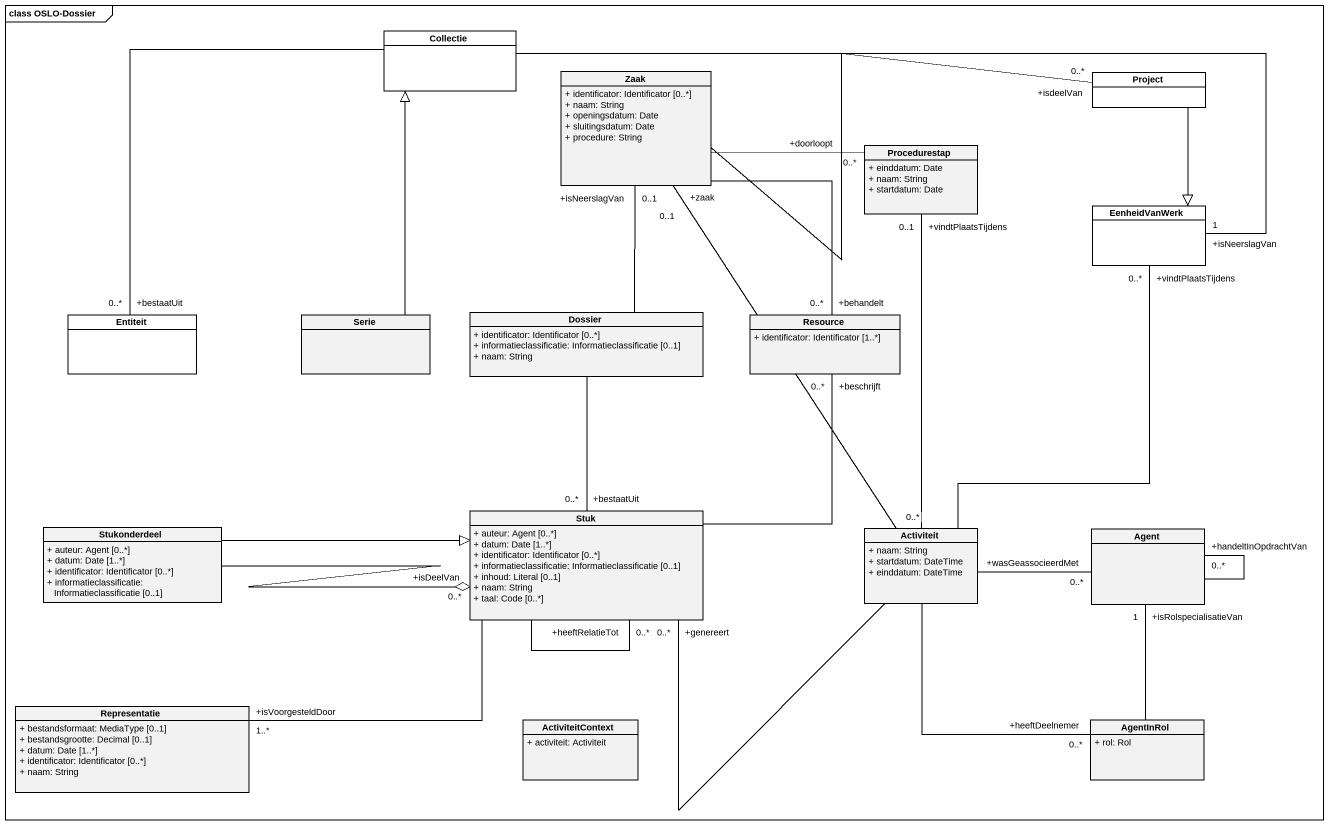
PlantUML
@startuml
mainframe class OSLO-Dossier
hide circle
hide empty members
skinparam classAttributeIconSize 0
class Collectie #FFFFFF
class Zaak {
  + identificator: Identificator [0..*]
  + naam: String
  + openingsdatum: Date
  + sluitingsdatum: Date
  + procedure: String
}
class Project #FFFFFF
class Procedurestap {
  + einddatum: Date
  + naam: String
  + startdatum: Date
}
class EenheidVanWerk #FFFFFF
class Entiteit #FFFFFF
class Serie
class Dossier {
  + identificator: Identificator [0..*]
  + informatieclassificatie: Informatieclassificatie [0..1]
  + naam: String
}
class Resource {
  + identificator: Identificator [1..*]
}
class Stukonderdeel {
  + auteur: Agent [0..*]
  + datum: Date [1..*]
  + identificator: Identificator [0..*]
  + informatieclassificatie: Informatieclassificatie [0..1]
}
class Stuk {
  + auteur: Agent [0..*]
  + datum: Date [1..*]
  + identificator: Identificator [0..*]
  + informatieclassificatie: Informatieclassificatie [0..1]
  + inhoud: Literal [0..1]
  + naam: String
  + taal: Code [0..*]
}
class Activiteit {
  + naam: String
  + startdatum: DateTime
  + einddatum: DateTime
}
class "Agent" as Agent_
class Representatie {
  + bestandsformaat: MediaType [0..1]
  + bestandsgrootte: Decimal [0..1]
  + datum: Date [1..*]
  + identificator: Identificator [0..*]
  + naam: String
}
class ActiviteitContext {
  + activiteit: Activiteit
}
class AgentInRol {
  + rol: Rol
}
Collectie -right- "+isNeerslagVan\n1" EenheidVanWerk
Collectie -- "+bestaatUit\n0..*" Entiteit
Zaak -right- "+isdeelVan\n0..*" Project
Zaak -right- "+doorloopt\n0..*" Procedurestap
Zaak -- "+behandelt\n0..*" Resource
Project --|> EenheidVanWerk
Serie -up-|> Collectie
Dossier -up- "+isNeerslagVan\n0..1" Zaak
Dossier -- "+bestaatUit\n0..*" Stuk
Stukonderdeel -right-|> Stuk
Stukonderdeel -right-o "+isDeelVan\n0..*" Stuk
Stuk -up- "+beschrijft\n0..*" Resource
Stuk -- "+heeftRelatieTot\n0..*" Stuk
Stuk -left- "+isVoorgesteldDoor\n1..*" Representatie
Activiteit "0..*" -up- "+zaak\n0..1" Zaak
Activiteit -up- "+vindtPlaatsTijdens\n0..1" Procedurestap
Activiteit -up- "+vindtPlaatsTijdens\n0..*" EenheidVanWerk
Activiteit -left- "+genereert\n0..*" Stuk
Activiteit -right- "+wasGeassocieerdMet\n0..*" Agent_
Activiteit -- "+heeftDeelnemer\n0..*" AgentInRol
Agent_ -- "+handeltInOpdrachtVan\n0..*" Agent_
AgentInRol -up- "+isRolspecialisatieVan\n1" Agent_
@enduml
